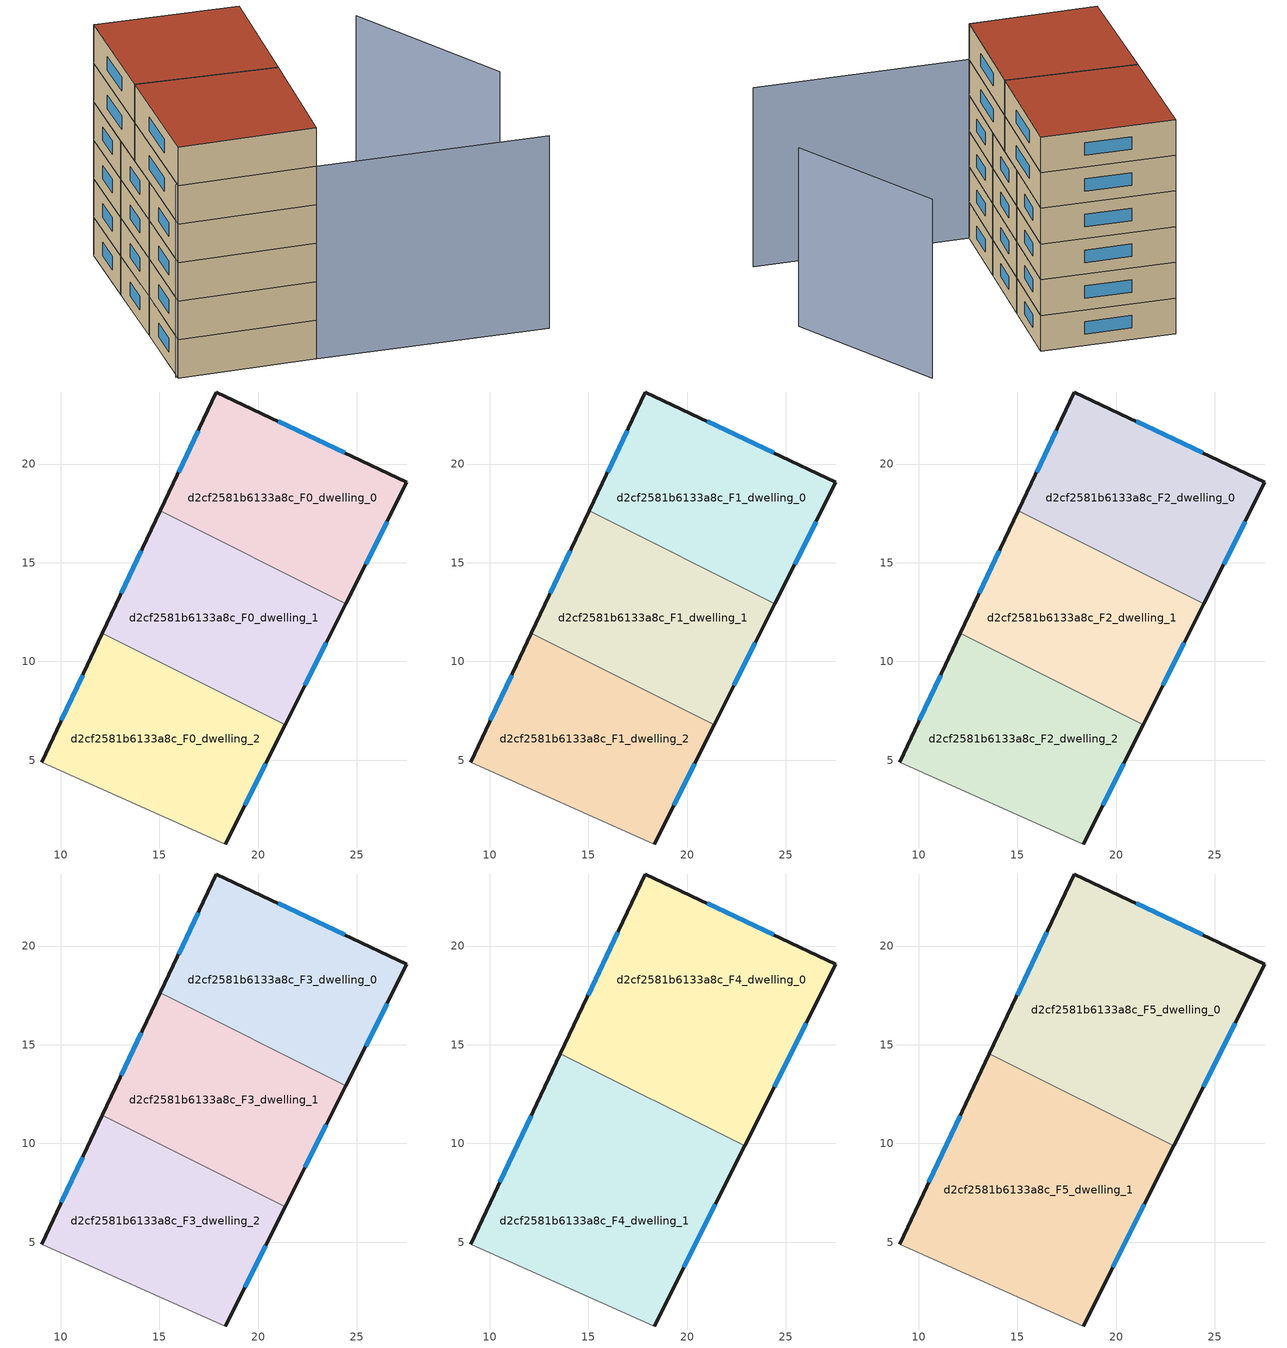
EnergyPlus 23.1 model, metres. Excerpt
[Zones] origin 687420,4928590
d2cf2581b6133a8c_F0_dwelling_0
 floor ground (EU_floor_Construction): 27.54,19.09 24.45,12.93 15.05,17.64 17.89,23.65 z0
 wall outside (EU_wall_Construction): 24.45,12.93 27.54,19.09 17.89,23.65 15.05,17.64 z0:3
 wall to d2cf2581b6133a8c_F0_dwelling_1 (EU_wall_Construction): 15.05,17.64 24.45,12.93 z0:3
 window (EU_Window_Construction): 24.4,20.57 21.03,22.17 / 25.46,14.94 26.53,17.09 / 16.96,21.69 15.97,19.59 z0.98:2.02
d2cf2581b6133a8c_F0_dwelling_1
 floor ground (EU_floor_Construction): 24.45,12.93 21.37,6.79 12.11,11.42 15.05,17.64 z0
 wall outside (EU_wall_Construction): 21.37,6.79 24.45,12.93 / 15.05,17.64 12.11,11.42 z0:3
 wall to d2cf2581b6133a8c_F0_dwelling_2 (EU_wall_Construction): 12.11,11.42 21.37,6.79 z0:3
 window (EU_Window_Construction): 22.37,8.79 23.45,10.93 / 14.09,15.61 13.07,13.44 z0.98:2.02
d2cf2581b6133a8c_F0_dwelling_2
 floor ground (EU_floor_Construction): 21.37,6.79 18.35,0.75 9.04,4.9 12.11,11.42 z0
 wall outside (EU_wall_Construction): 18.35,0.75 21.37,6.79 / 12.11,11.42 9.04,4.9 z0:3
 wall adiabatic (EU_wall_Construction): 9.04,4.9 18.35,0.75 z0:3
 window (EU_Window_Construction): 19.33,2.71 20.39,4.83 / 11.11,9.3 10.04,7.02 z0.98:2.02
d2cf2581b6133a8c_F1_dwelling_0
 floor to d2cf2581b6133a8c_F0_dwelling_0 (EU_floor_Construction): 27.54,19.09 24.45,12.93 15.05,17.64 17.89,23.65 z3
 wall outside (EU_wall_Construction): 24.45,12.93 27.54,19.09 17.89,23.65 15.05,17.64 z3:6
 wall to d2cf2581b6133a8c_F1_dwelling_1 (EU_wall_Construction): 15.05,17.64 24.45,12.93 z3:6
 window (EU_Window_Construction): 24.4,20.57 21.03,22.17 / 25.46,14.94 26.53,17.09 / 16.96,21.69 15.97,19.59 z3.98:5.02
d2cf2581b6133a8c_F1_dwelling_1
 floor to d2cf2581b6133a8c_F0_dwelling_1 (EU_floor_Construction): 24.45,12.93 21.37,6.79 12.11,11.42 15.05,17.64 z3
 wall outside (EU_wall_Construction): 21.37,6.79 24.45,12.93 / 15.05,17.64 12.11,11.42 z3:6
 wall to d2cf2581b6133a8c_F1_dwelling_2 (EU_wall_Construction): 12.11,11.42 21.37,6.79 z3:6
 window (EU_Window_Construction): 22.37,8.79 23.45,10.93 / 14.09,15.61 13.07,13.44 z3.98:5.02
d2cf2581b6133a8c_F1_dwelling_2
 floor to d2cf2581b6133a8c_F0_dwelling_2 (EU_floor_Construction): 21.37,6.79 18.35,0.75 9.04,4.9 12.11,11.42 z3
 wall outside (EU_wall_Construction): 18.35,0.75 21.37,6.79 / 12.11,11.42 9.04,4.9 z3:6
 wall adiabatic (EU_wall_Construction): 9.04,4.9 18.35,0.75 z3:6
 window (EU_Window_Construction): 19.33,2.71 20.39,4.83 / 11.11,9.3 10.04,7.02 z3.98:5.02
d2cf2581b6133a8c_F2_dwelling_0
 floor to d2cf2581b6133a8c_F1_dwelling_0 (EU_floor_Construction): 27.54,19.09 24.45,12.93 15.05,17.64 17.89,23.65 z6
 wall outside (EU_wall_Construction): 24.45,12.93 27.54,19.09 17.89,23.65 15.05,17.64 z6:9
 wall to d2cf2581b6133a8c_F2_dwelling_1 (EU_wall_Construction): 15.05,17.64 24.45,12.93 z6:9
 window (EU_Window_Construction): 24.4,20.57 21.03,22.17 / 25.46,14.94 26.53,17.09 / 16.96,21.69 15.97,19.59 z6.98:8.02
d2cf2581b6133a8c_F2_dwelling_1
 floor to d2cf2581b6133a8c_F1_dwelling_1 (EU_floor_Construction): 24.45,12.93 21.37,6.79 12.11,11.42 15.05,17.64 z6
 wall outside (EU_wall_Construction): 21.37,6.79 24.45,12.93 / 15.05,17.64 12.11,11.42 z6:9
 wall to d2cf2581b6133a8c_F2_dwelling_2 (EU_wall_Construction): 12.11,11.42 21.37,6.79 z6:9
 window (EU_Window_Construction): 22.37,8.79 23.45,10.93 / 14.09,15.61 13.07,13.44 z6.98:8.02
d2cf2581b6133a8c_F2_dwelling_2
 floor to d2cf2581b6133a8c_F1_dwelling_2 (EU_floor_Construction): 21.37,6.79 18.35,0.75 9.04,4.9 12.11,11.42 z6
 wall outside (EU_wall_Construction): 18.35,0.75 21.37,6.79 / 12.11,11.42 9.04,4.9 z6:9
 wall adiabatic (EU_wall_Construction): 9.04,4.9 18.35,0.75 z6:9
 window (EU_Window_Construction): 19.33,2.71 20.39,4.83 / 11.11,9.3 10.04,7.02 z6.98:8.02
d2cf2581b6133a8c_F3_dwelling_0
 floor to d2cf2581b6133a8c_F2_dwelling_0 (EU_floor_Construction): 27.54,19.09 24.45,12.93 15.05,17.64 17.89,23.65 z9
 wall outside (EU_wall_Construction): 24.45,12.93 27.54,19.09 17.89,23.65 15.05,17.64 z9:12
 wall to d2cf2581b6133a8c_F3_dwelling_1 (EU_wall_Construction): 15.05,17.64 24.45,12.93 z9:12
 window (EU_Window_Construction): 24.4,20.57 21.03,22.17 / 25.46,14.94 26.53,17.09 / 16.96,21.69 15.97,19.59 z9.98:11.02
d2cf2581b6133a8c_F3_dwelling_1
 floor to d2cf2581b6133a8c_F2_dwelling_1 (EU_floor_Construction): 24.45,12.93 21.37,6.79 12.11,11.42 15.05,17.64 z9
 wall outside (EU_wall_Construction): 21.37,6.79 24.45,12.93 / 15.05,17.64 12.11,11.42 z9:12
 wall to d2cf2581b6133a8c_F3_dwelling_2 (EU_wall_Construction): 12.11,11.42 21.37,6.79 z9:12
 window (EU_Window_Construction): 22.37,8.79 23.45,10.93 / 14.09,15.61 13.07,13.44 z9.98:11.02
d2cf2581b6133a8c_F3_dwelling_2
 floor to d2cf2581b6133a8c_F2_dwelling_2 (EU_floor_Construction): 21.37,6.79 18.35,0.75 9.04,4.9 12.11,11.42 z9
 wall outside (EU_wall_Construction): 18.35,0.75 21.37,6.79 / 12.11,11.42 9.04,4.9 z9:12
 wall adiabatic (EU_wall_Construction): 9.04,4.9 18.35,0.75 z9:12
 window (EU_Window_Construction): 19.33,2.71 20.39,4.83 / 11.11,9.3 10.04,7.02 z9.98:11.02
d2cf2581b6133a8c_F4_dwelling_0
 floor to d2cf2581b6133a8c_F3_dwelling_0 (EU_floor_Construction): 27.54,19.09 24.45,12.93 15.05,17.64 17.89,23.65 z12
 floor to d2cf2581b6133a8c_F3_dwelling_1 (EU_floor_Construction): 24.45,12.93 22.92,9.87 13.59,14.54 15.05,17.64 z12
 wall outside (EU_wall_Construction): 22.92,9.87 27.54,19.09 17.89,23.65 13.59,14.54 z12:15
 wall to d2cf2581b6133a8c_F4_dwelling_1 (EU_wall_Construction): 13.59,14.54 22.92,9.87 z12:15
 window (EU_Window_Construction): 24.4,20.57 21.03,22.17 / 24.42,12.87 26.03,16.09 / 16.49,20.69 14.99,17.5 z12.98:14.02
d2cf2581b6133a8c_F4_dwelling_1
 floor to d2cf2581b6133a8c_F3_dwelling_1 (EU_floor_Construction): 22.92,9.87 21.37,6.79 12.11,11.42 13.59,14.54 z12
 floor to d2cf2581b6133a8c_F3_dwelling_2 (EU_floor_Construction): 21.37,6.79 18.35,0.75 9.04,4.9 12.11,11.42 z12
 wall outside (EU_wall_Construction): 18.35,0.75 22.92,9.87 / 13.59,14.54 9.04,4.9 z12:15
 wall adiabatic (EU_wall_Construction): 9.04,4.9 18.35,0.75 z12:15
 window (EU_Window_Construction): 19.83,3.72 21.43,6.91 / 12.11,11.41 10.52,8.04 z12.98:14.02
d2cf2581b6133a8c_F5_dwelling_0
 floor to d2cf2581b6133a8c_F4_dwelling_0 (EU_floor_Construction): 27.54,19.09 22.92,9.87 13.59,14.54 17.89,23.65 z15
 wall outside (EU_wall_Construction): 22.92,9.87 27.54,19.09 17.89,23.65 13.59,14.54 z15:18
 wall to d2cf2581b6133a8c_F5_dwelling_1 (EU_wall_Construction): 13.59,14.54 22.92,9.87 z15:18
 window (EU_Window_Construction): 24.4,20.57 21.03,22.17 / 24.42,12.87 26.03,16.09 / 16.49,20.69 14.99,17.5 z15.98:17.02
 roof outside (EU_roof_Construction): 22.92,9.87 27.54,19.09 17.89,23.65 13.59,14.54 z18
d2cf2581b6133a8c_F5_dwelling_1
 floor to d2cf2581b6133a8c_F4_dwelling_1 (EU_floor_Construction): 22.92,9.87 18.35,0.75 9.04,4.9 13.59,14.54 z15
 wall outside (EU_wall_Construction): 18.35,0.75 22.92,9.87 / 13.59,14.54 9.04,4.9 z15:18
 wall adiabatic (EU_wall_Construction): 9.04,4.9 18.35,0.75 z15:18
 window (EU_Window_Construction): 19.83,3.72 21.43,6.91 / 12.11,11.41 10.52,8.04 z15.98:17.02
 roof outside (EU_roof_Construction): 18.35,0.75 22.92,9.87 13.59,14.54 9.04,4.9 z18
shading: 8.98,5.13 33.83,-6.49 / 38.22,3.58 36.78,17.07 z0:15
[Building]
EU S2 Campaign: North Axis=0; Terrain=City; Solar Distribution=FullExterior
[Site:Location]
Bologna: Latitude=44.5; Longitude=11.25; Time Zone=1; Elevation=37
[SizingPeriod:WeatherFileDays]
AnnualSizingPeriod: Begin Month=1; Begin Day of Month=1; End Month=12; End Day of Month=31; Day of Week for Start Day=Monday; Use Weather File Daylight Saving Period=No; Use Weather File Rain and Snow Indicators=No
[MATERIAL]
EU_InternalMass_Material: Roughness=MediumRough; Thickness=0.1; Conductivity=1; Density=1800; Specific Heat=900; Thermal Absorptance=0.9; Solar Absorptance=0.7; Visible Absorptance=0.7
[MATERIAL:NOMASS] Roughness=MediumRough; Thermal Absorptance=0.9; Solar Absorptance=0.7; Visible Absorptance=0.7
Name | Thermal Resistance
EU_wall_NoMass | 0.905828
EU_roof_NoMass | 0.37593
EU_floor_NoMass | 0.67114
[WINDOWMATERIAL:SIMPLEGLAZINGSYSTEM]
EU_Window_SimpleGlazing: UFactor=4.52486; Solar Heat Gain Coefficient=0.85; Visible Transmittance=0.85
[CONSTRUCTION]
EU_wall_Construction: EU_wall_NoMass
EU_roof_Construction: EU_roof_NoMass
EU_floor_Construction: EU_floor_NoMass
EU_InternalMass_Construction: EU_InternalMass_Material
EU_Window_Construction: EU_Window_SimpleGlazing
[ZONE] Type=1; Multiplier=1; Ceiling Height=autocalculate; Floor Area=autocalculate; Part of Total Floor Area=Yes
Name | Volume
d2cf2581b6133a8c_F0_dwelling_0; d2cf2581b6133a8c_F1_dwelling_0; d2cf2581b6133a8c_F2_dwelling_0; d2cf2581b6133a8c_F3_dwelling_0 | 215.087
d2cf2581b6133a8c_F4_dwelling_0; d2cf2581b6133a8c_F5_dwelling_0 | 322.62
d2cf2581b6133a8c_F0_dwelling_1; d2cf2581b6133a8c_F1_dwelling_1; d2cf2581b6133a8c_F2_dwelling_1; d2cf2581b6133a8c_F3_dwelling_1 | 215.099
d2cf2581b6133a8c_F4_dwelling_1; d2cf2581b6133a8c_F5_dwelling_1 | 322.629
d2cf2581b6133a8c_F0_dwelling_2; d2cf2581b6133a8c_F1_dwelling_2; d2cf2581b6133a8c_F2_dwelling_2; d2cf2581b6133a8c_F3_dwelling_2 | 215.09
[INTERNALMASS] Construction=EU_InternalMass_Construction
Name | Zone or ZoneList | Surface Area
d2cf2581b6133a8c_F0_dwelling_0_EU_InternalMass | d2cf2581b6133a8c_F0_dwelling_0 | 71.6951
d2cf2581b6133a8c_F0_dwelling_1_EU_InternalMass | d2cf2581b6133a8c_F0_dwelling_1 | 71.7
d2cf2581b6133a8c_F0_dwelling_2_EU_InternalMass | d2cf2581b6133a8c_F0_dwelling_2 | 71.6965
d2cf2581b6133a8c_F1_dwelling_0_EU_InternalMass | d2cf2581b6133a8c_F1_dwelling_0 | 71.6951
d2cf2581b6133a8c_F1_dwelling_1_EU_InternalMass | d2cf2581b6133a8c_F1_dwelling_1 | 71.7
d2cf2581b6133a8c_F1_dwelling_2_EU_InternalMass | d2cf2581b6133a8c_F1_dwelling_2 | 71.6965
d2cf2581b6133a8c_F2_dwelling_0_EU_InternalMass | d2cf2581b6133a8c_F2_dwelling_0 | 71.6951
d2cf2581b6133a8c_F2_dwelling_1_EU_InternalMass | d2cf2581b6133a8c_F2_dwelling_1 | 71.7
d2cf2581b6133a8c_F2_dwelling_2_EU_InternalMass | d2cf2581b6133a8c_F2_dwelling_2 | 71.6965
d2cf2581b6133a8c_F3_dwelling_0_EU_InternalMass | d2cf2581b6133a8c_F3_dwelling_0 | 71.6951
d2cf2581b6133a8c_F3_dwelling_1_EU_InternalMass | d2cf2581b6133a8c_F3_dwelling_1 | 71.7
d2cf2581b6133a8c_F3_dwelling_2_EU_InternalMass | d2cf2581b6133a8c_F3_dwelling_2 | 71.6965
d2cf2581b6133a8c_F4_dwelling_0_EU_InternalMass | d2cf2581b6133a8c_F4_dwelling_0 | 107.54
d2cf2581b6133a8c_F4_dwelling_1_EU_InternalMass | d2cf2581b6133a8c_F4_dwelling_1 | 107.543
d2cf2581b6133a8c_F5_dwelling_0_EU_InternalMass | d2cf2581b6133a8c_F5_dwelling_0 | 107.54
d2cf2581b6133a8c_F5_dwelling_1_EU_InternalMass | d2cf2581b6133a8c_F5_dwelling_1 | 107.543
[OTHEREQUIPMENT] Fuel Type=Electricity; Design Level Calculation Method=Watts/Area; Power per Zone Floor Area=1; Fraction Latent=0; Fraction Radiant=0; Fraction Lost=0; Carbon Dioxide Generation Rate=0; EndUse Subcategory=EU_Step8_InternalGains
Name | Zone or ZoneList or Space or SpaceList | Schedule
EU_Step8_InternalGain_d2cf2581b6133a8c_F0_dwelling_0_f000 | d2cf2581b6133a8c_F0_dwelling_0 | EU_Step8_GainSchedule_d2cf2581b6133a8c_F0_dwelling_0_f000
EU_Step8_InternalGain_d2cf2581b6133a8c_F0_dwelling_1_f000 | d2cf2581b6133a8c_F0_dwelling_1 | EU_Step8_GainSchedule_d2cf2581b6133a8c_F0_dwelling_1_f000
EU_Step8_InternalGain_d2cf2581b6133a8c_F0_dwelling_2_f000 | d2cf2581b6133a8c_F0_dwelling_2 | EU_Step8_GainSchedule_d2cf2581b6133a8c_F0_dwelling_2_f000
EU_Step8_InternalGain_d2cf2581b6133a8c_F1_dwelling_0_f000 | d2cf2581b6133a8c_F1_dwelling_0 | EU_Step8_GainSchedule_d2cf2581b6133a8c_F1_dwelling_0_f000
EU_Step8_InternalGain_d2cf2581b6133a8c_F1_dwelling_1_f000 | d2cf2581b6133a8c_F1_dwelling_1 | EU_Step8_GainSchedule_d2cf2581b6133a8c_F1_dwelling_1_f000
EU_Step8_InternalGain_d2cf2581b6133a8c_F1_dwelling_2_f000 | d2cf2581b6133a8c_F1_dwelling_2 | EU_Step8_GainSchedule_d2cf2581b6133a8c_F1_dwelling_2_f000
EU_Step8_InternalGain_d2cf2581b6133a8c_F2_dwelling_0_f000 | d2cf2581b6133a8c_F2_dwelling_0 | EU_Step8_GainSchedule_d2cf2581b6133a8c_F2_dwelling_0_f000
EU_Step8_InternalGain_d2cf2581b6133a8c_F2_dwelling_1_f000 | d2cf2581b6133a8c_F2_dwelling_1 | EU_Step8_GainSchedule_d2cf2581b6133a8c_F2_dwelling_1_f000
EU_Step8_InternalGain_d2cf2581b6133a8c_F2_dwelling_2_f000 | d2cf2581b6133a8c_F2_dwelling_2 | EU_Step8_GainSchedule_d2cf2581b6133a8c_F2_dwelling_2_f000
EU_Step8_InternalGain_d2cf2581b6133a8c_F3_dwelling_0_f000 | d2cf2581b6133a8c_F3_dwelling_0 | EU_Step8_GainSchedule_d2cf2581b6133a8c_F3_dwelling_0_f000
EU_Step8_InternalGain_d2cf2581b6133a8c_F3_dwelling_1_f000 | d2cf2581b6133a8c_F3_dwelling_1 | EU_Step8_GainSchedule_d2cf2581b6133a8c_F3_dwelling_1_f000
EU_Step8_InternalGain_d2cf2581b6133a8c_F3_dwelling_2_f000 | d2cf2581b6133a8c_F3_dwelling_2 | EU_Step8_GainSchedule_d2cf2581b6133a8c_F3_dwelling_2_f000
EU_Step8_InternalGain_d2cf2581b6133a8c_F4_dwelling_0_f000 | d2cf2581b6133a8c_F4_dwelling_0 | EU_Step8_GainSchedule_d2cf2581b6133a8c_F4_dwelling_0_f000
EU_Step8_InternalGain_d2cf2581b6133a8c_F4_dwelling_1_f000 | d2cf2581b6133a8c_F4_dwelling_1 | EU_Step8_GainSchedule_d2cf2581b6133a8c_F4_dwelling_1_f000
EU_Step8_InternalGain_d2cf2581b6133a8c_F5_dwelling_0_f000 | d2cf2581b6133a8c_F5_dwelling_0 | EU_Step8_GainSchedule_d2cf2581b6133a8c_F5_dwelling_0_f000
EU_Step8_InternalGain_d2cf2581b6133a8c_F5_dwelling_1_f000 | d2cf2581b6133a8c_F5_dwelling_1 | EU_Step8_GainSchedule_d2cf2581b6133a8c_F5_dwelling_1_f000
[ZONEVENTILATION:DESIGNFLOWRATE] Schedule=EU_AlwaysOn; Design Flow Rate Calculation Method=AirChanges/Hour; Air Changes per Hour=0.73129; Ventilation Type=Natural; Fan Pressure Rise=0; Fan Total Efficiency=1; Constant Term Coefficient=1; Temperature Term Coefficient=0; Velocity Term Coefficient=0; Velocity Squared Term Coefficient=0; Minimum Indoor Temperature=-100; Maximum Indoor Temperature=100; Delta Temperature=-100; Minimum Outdoor Temperature=-100; Maximum Outdoor Temperature=100; Maximum Wind Speed=40
Name | Zone or ZoneList or Space or SpaceList
EU_ConstantAir_d2cf2581b6133a8c_F0_dwelling_0 | d2cf2581b6133a8c_F0_dwelling_0
EU_ConstantAir_d2cf2581b6133a8c_F0_dwelling_1 | d2cf2581b6133a8c_F0_dwelling_1
EU_ConstantAir_d2cf2581b6133a8c_F0_dwelling_2 | d2cf2581b6133a8c_F0_dwelling_2
EU_ConstantAir_d2cf2581b6133a8c_F1_dwelling_0 | d2cf2581b6133a8c_F1_dwelling_0
EU_ConstantAir_d2cf2581b6133a8c_F1_dwelling_1 | d2cf2581b6133a8c_F1_dwelling_1
EU_ConstantAir_d2cf2581b6133a8c_F1_dwelling_2 | d2cf2581b6133a8c_F1_dwelling_2
EU_ConstantAir_d2cf2581b6133a8c_F2_dwelling_0 | d2cf2581b6133a8c_F2_dwelling_0
EU_ConstantAir_d2cf2581b6133a8c_F2_dwelling_1 | d2cf2581b6133a8c_F2_dwelling_1
EU_ConstantAir_d2cf2581b6133a8c_F2_dwelling_2 | d2cf2581b6133a8c_F2_dwelling_2
EU_ConstantAir_d2cf2581b6133a8c_F3_dwelling_0 | d2cf2581b6133a8c_F3_dwelling_0
EU_ConstantAir_d2cf2581b6133a8c_F3_dwelling_1 | d2cf2581b6133a8c_F3_dwelling_1
EU_ConstantAir_d2cf2581b6133a8c_F3_dwelling_2 | d2cf2581b6133a8c_F3_dwelling_2
EU_ConstantAir_d2cf2581b6133a8c_F4_dwelling_0 | d2cf2581b6133a8c_F4_dwelling_0
EU_ConstantAir_d2cf2581b6133a8c_F4_dwelling_1 | d2cf2581b6133a8c_F4_dwelling_1
EU_ConstantAir_d2cf2581b6133a8c_F5_dwelling_0 | d2cf2581b6133a8c_F5_dwelling_0
EU_ConstantAir_d2cf2581b6133a8c_F5_dwelling_1 | d2cf2581b6133a8c_F5_dwelling_1
[HVACTEMPLATE:THERMOSTAT] Constant Heating Setpoint=20; Constant Cooling Setpoint=50
EU_HeatOnly_d2cf2581b6133a8c_F0_dwelling_0; EU_HeatOnly_d2cf2581b6133a8c_F0_dwelling_1; EU_HeatOnly_d2cf2581b6133a8c_F0_dwelling_2; EU_HeatOnly_d2cf2581b6133a8c_F1_dwelling_0; EU_HeatOnly_d2cf2581b6133a8c_F1_dwelling_1; EU_HeatOnly_d2cf2581b6133a8c_F1_dwelling_2; EU_HeatOnly_d2cf2581b6133a8c_F2_dwelling_0; EU_HeatOnly_d2cf2581b6133a8c_F2_dwelling_1; EU_HeatOnly_d2cf2581b6133a8c_F2_dwelling_2; EU_HeatOnly_d2cf2581b6133a8c_F3_dwelling_0; EU_HeatOnly_d2cf2581b6133a8c_F3_dwelling_1; EU_HeatOnly_d2cf2581b6133a8c_F3_dwelling_2; EU_HeatOnly_d2cf2581b6133a8c_F4_dwelling_0; EU_HeatOnly_d2cf2581b6133a8c_F4_dwelling_1; EU_HeatOnly_d2cf2581b6133a8c_F5_dwelling_0; EU_HeatOnly_d2cf2581b6133a8c_F5_dwelling_1
[HVACTEMPLATE:ZONE:IDEALLOADSAIRSYSTEM] System Availability Schedule=EU_AlwaysOn; Maximum Heating Supply Air Temperature=50; Minimum Cooling Supply Air Temperature=13; Maximum Heating Supply Air Humidity Ratio=0.0156; Minimum Cooling Supply Air Humidity Ratio=0.0077; Heating Limit=NoLimit; Cooling Limit=NoLimit; Heating Availability Schedule=EU_AlwaysOn; Cooling Availability Schedule=EU_CoolingOff; Dehumidification Control Type=ConstantSensibleHeatRatio; Cooling Sensible Heat Ratio=0.7; Dehumidification Setpoint=60; Humidification Control Type=None; Humidification Setpoint=30; Outdoor Air Method=None; Outdoor Air Flow Rate per Person=0.00944; Outdoor Air Flow Rate per Zone Floor Area=0; Outdoor Air Flow Rate per Zone=0; Demand Controlled Ventilation Type=None; Outdoor Air Economizer Type=NoEconomizer; Heat Recovery Type=None; Sensible Heat Recovery Effectiveness=0.7; Latent Heat Recovery Effectiveness=0.65
Name | Template Thermostat
d2cf2581b6133a8c_F0_dwelling_0 | EU_HeatOnly_d2cf2581b6133a8c_F0_dwelling_0
d2cf2581b6133a8c_F0_dwelling_1 | EU_HeatOnly_d2cf2581b6133a8c_F0_dwelling_1
d2cf2581b6133a8c_F0_dwelling_2 | EU_HeatOnly_d2cf2581b6133a8c_F0_dwelling_2
d2cf2581b6133a8c_F1_dwelling_0 | EU_HeatOnly_d2cf2581b6133a8c_F1_dwelling_0
d2cf2581b6133a8c_F1_dwelling_1 | EU_HeatOnly_d2cf2581b6133a8c_F1_dwelling_1
d2cf2581b6133a8c_F1_dwelling_2 | EU_HeatOnly_d2cf2581b6133a8c_F1_dwelling_2
d2cf2581b6133a8c_F2_dwelling_0 | EU_HeatOnly_d2cf2581b6133a8c_F2_dwelling_0
d2cf2581b6133a8c_F2_dwelling_1 | EU_HeatOnly_d2cf2581b6133a8c_F2_dwelling_1
d2cf2581b6133a8c_F2_dwelling_2 | EU_HeatOnly_d2cf2581b6133a8c_F2_dwelling_2
d2cf2581b6133a8c_F3_dwelling_0 | EU_HeatOnly_d2cf2581b6133a8c_F3_dwelling_0
d2cf2581b6133a8c_F3_dwelling_1 | EU_HeatOnly_d2cf2581b6133a8c_F3_dwelling_1
d2cf2581b6133a8c_F3_dwelling_2 | EU_HeatOnly_d2cf2581b6133a8c_F3_dwelling_2
d2cf2581b6133a8c_F4_dwelling_0 | EU_HeatOnly_d2cf2581b6133a8c_F4_dwelling_0
d2cf2581b6133a8c_F4_dwelling_1 | EU_HeatOnly_d2cf2581b6133a8c_F4_dwelling_1
d2cf2581b6133a8c_F5_dwelling_0 | EU_HeatOnly_d2cf2581b6133a8c_F5_dwelling_0
d2cf2581b6133a8c_F5_dwelling_1 | EU_HeatOnly_d2cf2581b6133a8c_F5_dwelling_1
[SIZING:ZONE] Zone Cooling Design Supply Air Temperature Input Method=SupplyAirTemperature; Zone Cooling Design Supply Air Temperature=13; Zone Heating Design Supply Air Temperature Input Method=SupplyAirTemperature; Zone Heating Design Supply Air Temperature=50; Zone Cooling Design Supply Air Humidity Ratio=0.008; Zone Heating Design Supply Air Humidity Ratio=0.008; Cooling Design Air Flow Method=DesignDay; Cooling Design Air Flow Rate=0; Cooling Minimum Air Flow per Zone Floor Area=0.000762; Cooling Minimum Air Flow=0; Cooling Minimum Air Flow Fraction=0.2; Heating Design Air Flow Method=DesignDay; Heating Design Air Flow Rate=0; Heating Maximum Air Flow per Zone Floor Area=0.002032; Heating Maximum Air Flow=0.141576; Heating Maximum Air Flow Fraction=0.3; Account for Dedicated Outdoor Air System=No; Dedicated Outdoor Air System Control Strategy=NeutralSupplyAir; Dedicated Outdoor Air Low Setpoint Temperature for Design=autosize; Dedicated Outdoor Air High Setpoint Temperature for Design=autosize; Zone Load Sizing Method=Sensible Load Only No Latent Load; Zone Latent Cooling Design Supply Air Humidity Ratio Input Method=HumidityRatioDifference; Zone Cooling Design Supply Air Humidity Ratio Difference=0.005; Zone Latent Heating Design Supply Air Humidity Ratio Input Method=HumidityRatioDifference; Zone Humidification Design Supply Air Humidity Ratio Difference=0.005
d2cf2581b6133a8c_F0_dwelling_0; d2cf2581b6133a8c_F0_dwelling_1; d2cf2581b6133a8c_F0_dwelling_2; d2cf2581b6133a8c_F1_dwelling_0; d2cf2581b6133a8c_F1_dwelling_1; d2cf2581b6133a8c_F1_dwelling_2; d2cf2581b6133a8c_F2_dwelling_0; d2cf2581b6133a8c_F2_dwelling_1; d2cf2581b6133a8c_F2_dwelling_2; d2cf2581b6133a8c_F3_dwelling_0; d2cf2581b6133a8c_F3_dwelling_1; d2cf2581b6133a8c_F3_dwelling_2; d2cf2581b6133a8c_F4_dwelling_0; d2cf2581b6133a8c_F4_dwelling_1; d2cf2581b6133a8c_F5_dwelling_0; d2cf2581b6133a8c_F5_dwelling_1
[SCHEDULE:CONSTANT]
Name | Hourly Value
EU_AlwaysOn | 1
EU_CoolingOff | 0
[SCHEDULE:FILE] Column Number=1; Rows to Skip at Top=0; Number of Hours of Data=8760; Column Separator=Comma; Interpolate to Timestep=No; Minutes per Item=60; Adjust Schedule for Daylight Savings=Yes
Name | File
EU_Step8_GainSchedule_d2cf2581b6133a8c_F0_dwelling_0_f000 | ../../schedules/d2cf2581b6133a8c/d2cf2581b6133a8c_F0_dwelling_0_f000_gain.csv
EU_Step8_GainSchedule_d2cf2581b6133a8c_F0_dwelling_1_f000 | ../../schedules/d2cf2581b6133a8c/d2cf2581b6133a8c_F0_dwelling_1_f000_gain.csv
EU_Step8_GainSchedule_d2cf2581b6133a8c_F0_dwelling_2_f000 | ../../schedules/d2cf2581b6133a8c/d2cf2581b6133a8c_F0_dwelling_2_f000_gain.csv
EU_Step8_GainSchedule_d2cf2581b6133a8c_F1_dwelling_0_f000 | ../../schedules/d2cf2581b6133a8c/d2cf2581b6133a8c_F1_dwelling_0_f000_gain.csv
EU_Step8_GainSchedule_d2cf2581b6133a8c_F1_dwelling_1_f000 | ../../schedules/d2cf2581b6133a8c/d2cf2581b6133a8c_F1_dwelling_1_f000_gain.csv
EU_Step8_GainSchedule_d2cf2581b6133a8c_F1_dwelling_2_f000 | ../../schedules/d2cf2581b6133a8c/d2cf2581b6133a8c_F1_dwelling_2_f000_gain.csv
EU_Step8_GainSchedule_d2cf2581b6133a8c_F2_dwelling_0_f000 | ../../schedules/d2cf2581b6133a8c/d2cf2581b6133a8c_F2_dwelling_0_f000_gain.csv
EU_Step8_GainSchedule_d2cf2581b6133a8c_F2_dwelling_1_f000 | ../../schedules/d2cf2581b6133a8c/d2cf2581b6133a8c_F2_dwelling_1_f000_gain.csv
EU_Step8_GainSchedule_d2cf2581b6133a8c_F2_dwelling_2_f000 | ../../schedules/d2cf2581b6133a8c/d2cf2581b6133a8c_F2_dwelling_2_f000_gain.csv
EU_Step8_GainSchedule_d2cf2581b6133a8c_F3_dwelling_0_f000 | ../../schedules/d2cf2581b6133a8c/d2cf2581b6133a8c_F3_dwelling_0_f000_gain.csv
EU_Step8_GainSchedule_d2cf2581b6133a8c_F3_dwelling_1_f000 | ../../schedules/d2cf2581b6133a8c/d2cf2581b6133a8c_F3_dwelling_1_f000_gain.csv
EU_Step8_GainSchedule_d2cf2581b6133a8c_F3_dwelling_2_f000 | ../../schedules/d2cf2581b6133a8c/d2cf2581b6133a8c_F3_dwelling_2_f000_gain.csv
EU_Step8_GainSchedule_d2cf2581b6133a8c_F4_dwelling_0_f000 | ../../schedules/d2cf2581b6133a8c/d2cf2581b6133a8c_F4_dwelling_0_f000_gain.csv
EU_Step8_GainSchedule_d2cf2581b6133a8c_F4_dwelling_1_f000 | ../../schedules/d2cf2581b6133a8c/d2cf2581b6133a8c_F4_dwelling_1_f000_gain.csv
EU_Step8_GainSchedule_d2cf2581b6133a8c_F5_dwelling_0_f000 | ../../schedules/d2cf2581b6133a8c/d2cf2581b6133a8c_F5_dwelling_0_f000_gain.csv
EU_Step8_GainSchedule_d2cf2581b6133a8c_F5_dwelling_1_f000 | ../../schedules/d2cf2581b6133a8c/d2cf2581b6133a8c_F5_dwelling_1_f000_gain.csv
